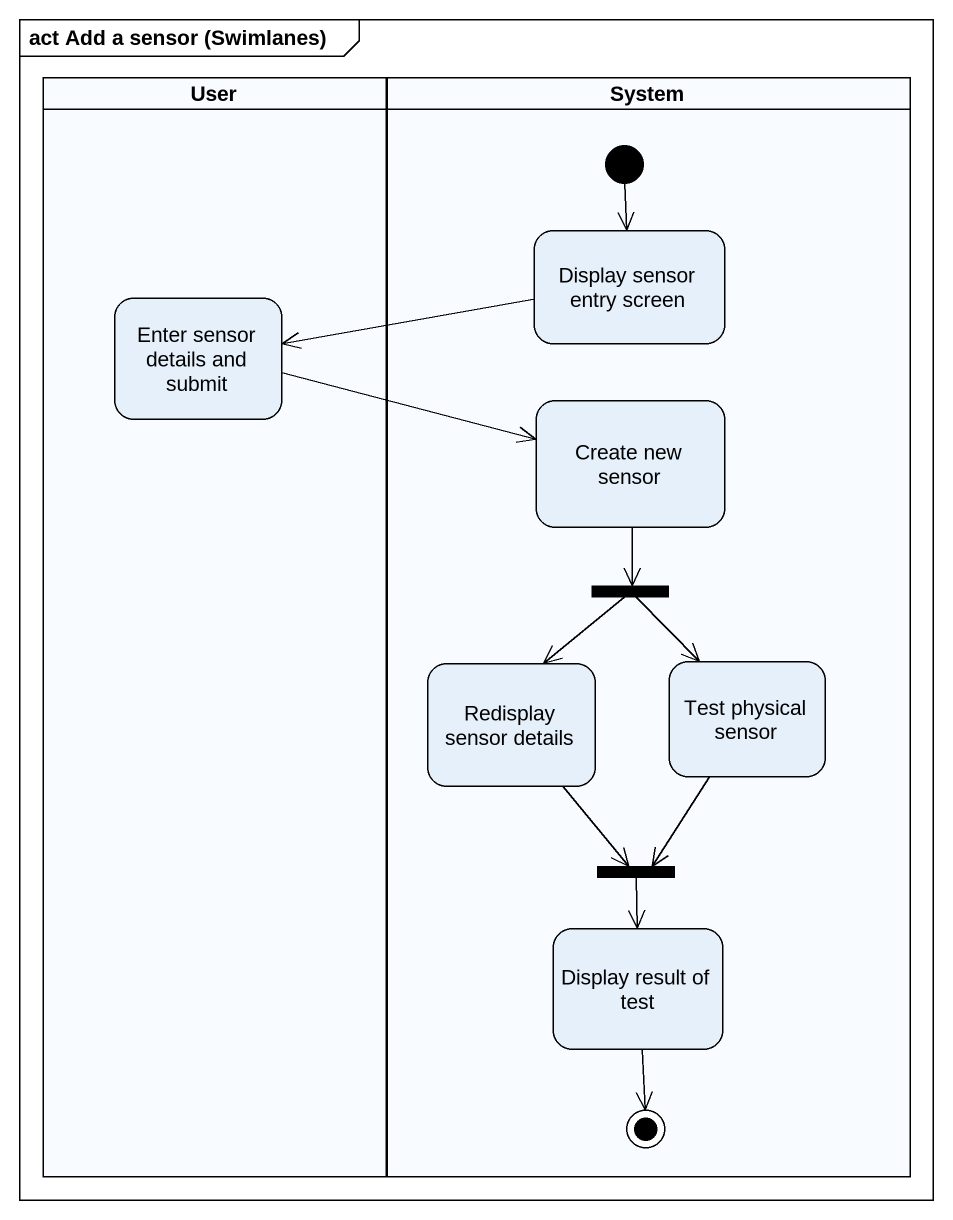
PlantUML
@startuml
mainframe act Add a sensor (Swimlanes)
hide empty description
state User <<partition>> {
  state "Enter sensor details and submit" as Enter_sensor_details_and
}
state System <<partition>> {
  state "Display sensor entry screen" as Display_sensor_entry_screen
  state "Create new sensor" as Create_new_sensor
  state fork1 <<fork>>
  state "Redisplay sensor details" as Redisplay_sensor_details
  state "Test physical sensor" as Test_physical_sensor
  state fork2 <<join>>
  state "Display result of test" as Display_result_of_test
  [*] --> Display_sensor_entry_screen
  Display_result_of_test --> [*]
}
Display_sensor_entry_screen -left-> Enter_sensor_details_and
Enter_sensor_details_and -right-> Create_new_sensor
Create_new_sensor --> fork1
fork1 --> Redisplay_sensor_details
fork1 --> Test_physical_sensor
Redisplay_sensor_details --> fork2
Test_physical_sensor --> fork2
fork2 --> Display_result_of_test
@enduml
